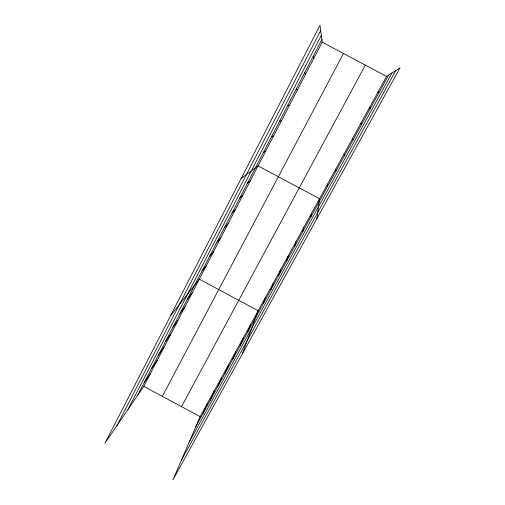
<?xml version="1.0" encoding="UTF-8"?>
<svg xmlns="http://www.w3.org/2000/svg" width="505" height="505" viewBox="0 0 505 505"><rect width="100%" height="100%" fill="white"/><g stroke="black" fill="none" stroke-linecap="round" stroke-linejoin="round"><path stroke-width="0.76" d="M327.474 186.635L327.606 184.035M316.862 218.715L319.551 198.73L258.055 165.899L241.251 178.328M310.884 216.872L311.585 213.268M302.729 231.738L303.707 227.648M294.668 246.44L295.911 241.87M286.695 260.971L288.197 255.934M278.81 275.345L280.572 269.853M271.015 289.561L273.028 283.621M263.307 303.619L265.561 297.243M242.248 354.093L258.175 310.726L199.311 279.208L170.576 315.675M247.905 331.69L250.644 324.462M240.222 345.704L243.195 338.06M232.622 359.56L235.822 351.505M225.104 373.264L228.531 364.806M217.668 386.817L221.323 377.967M210.314 400.225L214.183 390.996M203.042 413.488L207.119 403.88M200.132 416.638L172.988 479.75L400.036 67.828L386.584 76.413L200.132 416.638L143.755 386.369L104.964 443.175L320.018 25.25L322.209 42.149L143.755 386.369M116.901 425.702L320.707 30.552M127.942 409.523L321.332 35.382M137.625 395.339L321.874 39.548M162.351 396.349L343.444 53.454M181.516 406.645L365.33 65.101M195.845 426.605L388.654 75.093M189.066 442.361L391.968 72.972M181.339 460.333L395.813 70.523M144.499 382.064L150.446 373.46M151.456 368.637L157.206 360.425M158.482 355.065L164.037 347.244M165.589 341.348L170.942 333.925M172.773 327.474L177.918 320.467M180.032 313.447L184.975 306.857M187.38 299.269L192.102 293.108M202.095 270.85L206.381 265.567M209.461 256.622L213.527 251.787M216.916 242.23L220.748 237.855M224.447 227.686L228.052 223.772M232.066 212.971L235.431 209.537M239.768 198.093L242.886 195.151M247.564 183.05L250.43 180.607M263.414 152.441L265.763 151.027M271.475 136.868L273.558 135.996M377.866 92.32L379.602 91.594M279.631 121.118L281.443 120.79M369.25 108.038L370.657 107.9M287.882 105.185L289.409 105.419M360.734 123.586L361.82 124.015M322.209 42.149L386.584 76.413M296.233 89.063L297.47 89.871M352.313 138.951L353.083 139.948M304.679 72.752L305.626 74.147M313.226 56.251L313.87 58.239M343.981 154.151L344.448 155.691M335.749 169.175L335.913 171.252"/></g></svg>
